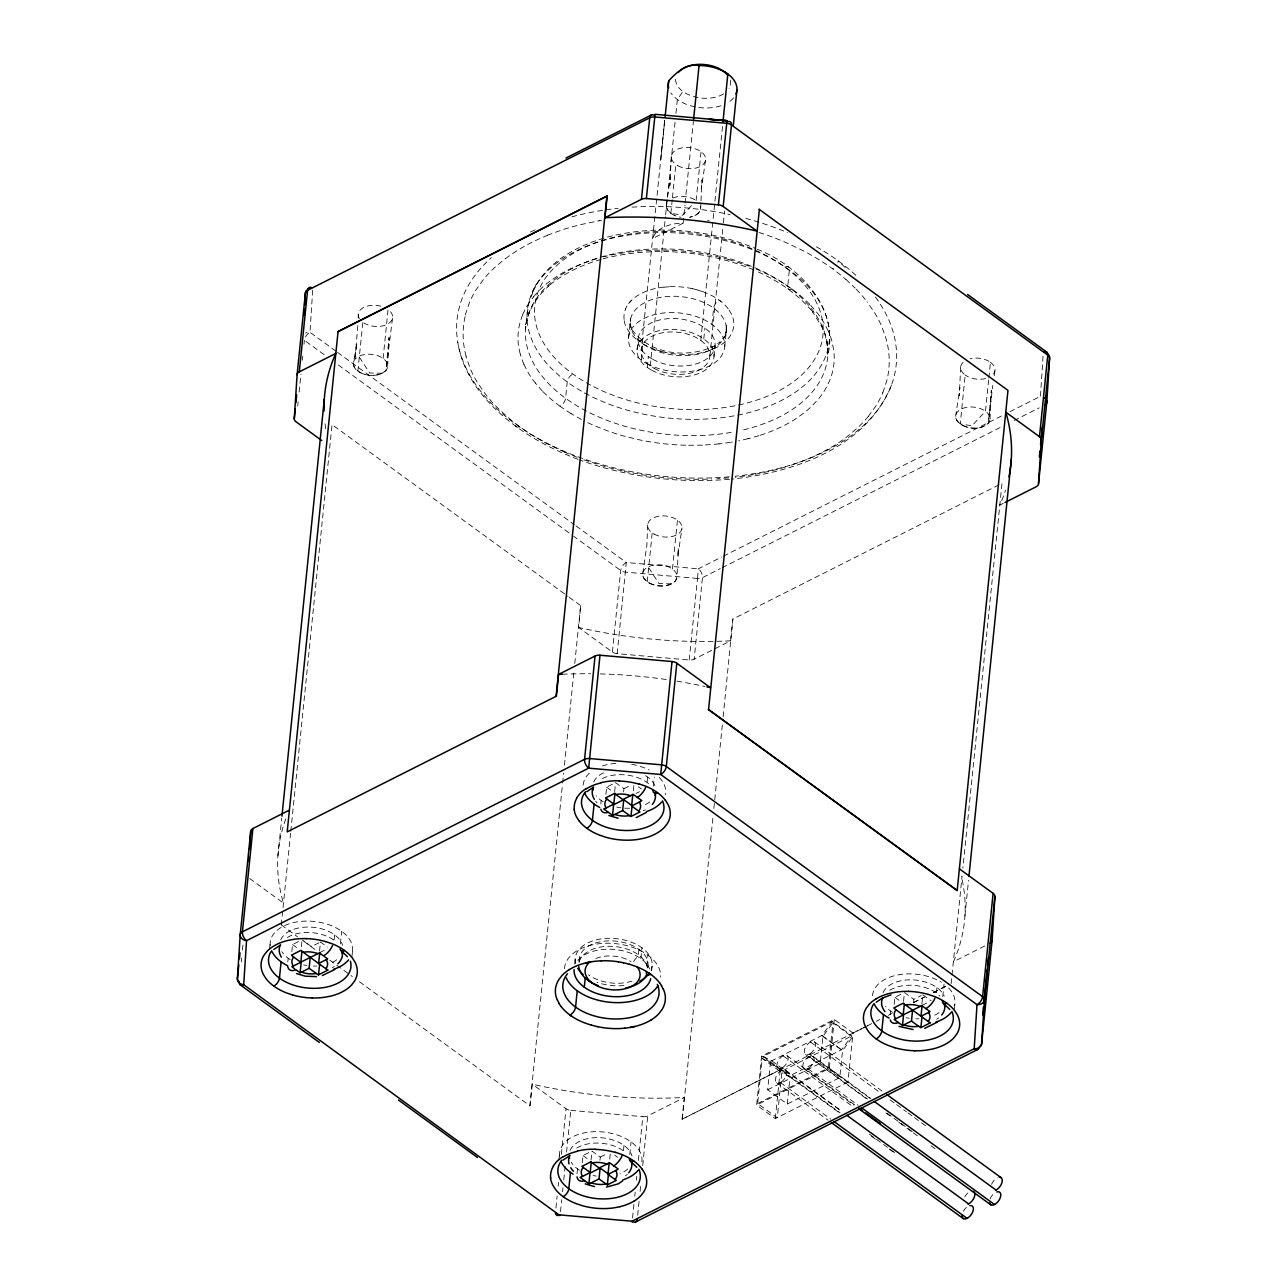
<?xml version="1.0" encoding="UTF-8"?>
<svg xmlns="http://www.w3.org/2000/svg" width="1287" height="1287" viewBox="0 0 1287 1287"><rect width="100%" height="100%" fill="white"/><g stroke="black" fill="none" stroke-linecap="round" stroke-linejoin="round"><path stroke-width="0.75" stroke-dasharray="5 3.75" d="M357.834 325.531L354.987 359.266L356.933 343.146L353.314 363.32L354.456 367.615C361.727 376.641 377.316 378.233 385.971 370.383L392.632 317.39M358.124 318.098L358.285 314.382M647.651 524.967L646.846 545.398L642.68 573.905L643.822 578.201C651.093 587.226 666.682 588.819 675.337 580.968L677.026 576.914L678.362 548.149L677.831 556.499L681.997 527.976M387.66 366.328L388.996 337.564L385.971 370.383M671.267 156.58L669.932 185.328L670.463 176.995L667.422 197.908M700.916 202.767L700.659 208.51L698.97 212.564L695.141 215.508L689.687 217.246A17.246 10.521 5.8 0 0 700.434 206.322M701.013 200.836L701.994 179.746L701.463 188.095L705.63 159.588M960.649 367.165L959.298 395.913L959.845 387.58L955.678 416.087L956.82 420.382C964.092 429.408 979.68 431 988.336 423.15L992.776 385.376M990.025 419.095L991.36 390.331L988.336 423.15M312.677 290.251L309.99 332.303A6.902 3.781 -54 0 0 305.518 336.904M1043.033 356.258L1040.459 396.299A6.902 3.958 63.2 0 1 1040.877 396.637M664.623 120.399L660.762 159.636L664.703 120.656M697.554 577.943L698.326 568.806L721.605 557.062M241.232 961.968L241.634 957.995M242.455 950.047L243.259 942.1M297.715 405.936L298.117 401.946M299.131 392.004L300.949 374.099M302.365 360.183L302.767 356.209M303.973 344.272L304.392 340.299M277.912 855.855L281.74 818.114M269.514 949.468L270.173 942.937M281.274 924.983L290.589 833.316M290.798 831.322L332.046 424.646L567.953 596.331M287.805 961.888L288.175 958.268M291.827 951.608L292.535 944.545L298.89 941.344M357.866 371.187L362.837 322.249M301.351 946.798L301.898 941.505M319.546 951.013L320.463 942.036L327.381 947.055M383.108 358.462L388.079 309.524A17.246 10.521 5.8 0 1 387.677 324.083A17.246 10.521 5.8 0 1 363.931 322.989M334.62 934.845L334.057 940.282A13.787 7.545 -54 0 1 333.928 941.247M340.395 943.966L341.682 931.289M351.946 956.691L352.606 950.16M529.826 1105.855L562.419 785.022M562.628 783.043L563.642 773.069M564.446 765.105L573.954 671.444M574.774 663.465L580.63 605.678L578.683 627.493L612.403 652.026A6.902 4.215 5.8 0 0 617.181 653.683L689.221 660.006A6.902 4.215 5.8 0 0 694.16 659.185L730.63 640.797L732.85 619.047L1002.01 483.333L962.885 868.082M861.534 1028.844L682.046 1119.24L684.25 1097.489A344.868 210.424 5.8 0 1 532.287 1084.169L530.083 1105.919L358.8 981.273M628.539 338.063L630.421 318.709L630.405 324.919L630.115 323.89L631.933 329.552L631.402 328.668C649.131 354.504 685.778 358.478 712.757 346.879L712.065 347.281L719.948 342.052L719.304 342.76L724.452 336.631L723.97 337.548L726.367 331.145L726.399 324.935L725.932 333.204A48.279 29.456 5.8 0 1 648.551 347.313A48.279 29.456 5.8 0 1 660.392 297.394A48.279 29.456 5.8 0 1 725.932 333.204L726.383 330.18L724.726 346.493M574.662 964.14L575.209 958.702M637.065 349.774L638.159 338.915M558.88 1160.054L559.539 1153.522M579.053 961.775L579.327 959.056M664.719 120.721L641.183 350.144M641.296 360.103L642.953 343.79A6.902 3.781 -54 0 0 638.465 340.894L636.727 339.575A54.585 33.301 5.8 0 1 628.539 331.016L625.9 326.319A55.019 33.575 5.8 0 1 624.549 322.49L623.97 319.417M555.936 1208.043L557.142 1196.122M558.156 1186.196L558.558 1182.222M561.373 1154.407L566.023 1108.718L532.287 1084.169M612.403 652.026L620.688 570.479A6.902 3.781 -54 0 1 626.286 562.499L698.326 568.806A6.902 3.958 63.2 0 1 702.445 577.638L694.16 659.185M600.804 804.069L601.174 800.45M560.505 1211.678L561.711 1199.774M562.532 1191.826L562.934 1187.853M563.738 1179.906L565.154 1165.99M566.553 1152.09L570.801 1110.375A6.902 4.215 5.8 0 1 566.023 1108.718M617.181 653.683L626.286 562.499L576.013 525.9M647.264 367.406L648.358 356.531M605.887 794.352L606.627 787.177L613.802 783.558M650.289 365.878L665.427 216.779M665.636 214.784L667.245 198.89M667.454 196.895L675.128 121.348M675.932 113.401L677.348 99.485L682.947 91.49M672.248 199.678L670.865 213.369L676.045 216.055M672.441 197.715L675.836 164.446M614.671 791.634L615.588 782.657L623.922 788.706L623.552 792.342M577.541 1168.853L576.978 1174.291A31.725 19.353 5.8 0 1 575.144 1172.843M582.255 1162.756L582.995 1155.581L590.17 1151.962M683.059 223.198L652.766 238.465A34.492 21.042 5.8 0 1 683.059 223.198L684.877 205.228M685.086 203.233L693.387 121.412M647.232 581.772L652.203 532.85M591.055 1160.037L591.956 1151.045L600.289 1157.11L599.919 1160.729M633.349 790.652L633.88 785.36M696.106 200.643L701.077 151.721M647.618 777.026L647.055 782.464A13.787 7.545 -54 0 1 646.927 783.381M609.716 1159.056L610.263 1153.763M672.474 569.047L677.445 520.109M653.394 786.148L654.311 777.091M638.915 949.339L638.368 954.777L632.77 962.756M700.771 340.428L722.586 125.708M640.846 958.686L641.956 947.811M703.796 338.899L704.906 328.024M623.986 1145.43L623.423 1150.868A13.787 7.545 -54 0 1 623.31 1151.785M646.814 965.99L647.908 955.115M711.968 324.469L713.625 308.156A6.902 3.781 -54 0 1 719.224 300.161L720.961 301.48M647.747 967.792L648.021 965.073M709.877 356.161L723.004 226.93M723.407 222.957L724.629 211.036M629.761 1154.552L631.048 1141.875M651.592 970.881L652.155 965.443M713.995 356.515L715.105 345.656M632.544 1218.001L633.944 1204.085M634.764 1196.138L635.167 1192.164M636.373 1180.259L636.775 1176.286M638.384 1160.391L642.824 1116.682A6.902 4.215 5.8 0 0 647.763 1115.877L684.25 1097.489M689.221 660.006L697.506 578.442A6.902 4.215 5.8 0 0 702.445 577.638L720.35 568.613M637.676 1215.201L639.285 1199.307M640.106 1191.36L640.701 1185.407M642.728 1165.539L647.763 1115.877M682.287 1119.223L713.062 816.328M713.867 808.349L722.377 724.661M723.181 716.682L732.85 619.047M848.004 1081.981L775.305 1118.628L756.643 1105.05L761.614 1056.112L834.298 1019.465L852.975 1033.043L847.94 1082.174L828.329 1067.904L832.914 1022.827L852.509 1037.097L842.518 1050.659L839.784 1077.589L787.274 1104.053L767.679 1089.799L770.414 1062.869L762.242 1058.461L757.657 1103.538L777.268 1117.808L781.836 1072.731L762.242 1058.461M775.305 1118.628L780.276 1069.706L761.614 1056.112M787.274 1104.053L790.009 1077.139L781.836 1072.731M767.679 1089.799L820.173 1063.319L822.908 1036.405L832.914 1022.827M834.298 1019.465L829.327 1068.387L756.643 1105.05M890.17 1014.655L890.54 1011.035M894.192 1004.391L894.915 997.312L901.27 994.111M963.126 362.258A17.246 10.521 5.8 0 0 965.202 375.032L960.231 423.954L972.023 425.756L985.472 411.229L988.641 379.922M903.538 1001.35L904.262 994.272M913.464 1002.975L913.818 999.339L921.331 995.559M921.91 1003.78L922.65 996.605M988.85 377.96L990.443 362.307A17.246 10.521 5.8 0 0 970.076 358.751M936.984 987.612L936.421 993.049A13.787 7.545 -54 0 1 936.292 994.014M942.76 996.733L944.047 984.056M951.141 983.67L962.081 876.061M954.311 1009.458L954.97 1002.943M964.912 916.038L968.532 880.292M667.133 199.807L666.312 205.502L667.454 209.797L670.865 213.369L682.657 215.17L692.068 205.003M994.159 375.868L994.996 370.173M465.299 314.929L469.353 302.767A213.545 130.293 5.8 0 1 476.077 289.768L483.944 278.861A213.545 130.293 5.8 0 1 494.449 267.696L505.341 258.542M891.392 385.247C866.151 447.956 793.58 472.57 731.499 479.134M882.818 392.664L886.856 380.502A213.69 130.389 5.8 0 0 886.244 339.285L881.949 326.898A213.69 130.389 5.8 0 0 874.838 313.111L867.052 301.721M522.699 314.366L527.027 305.839M625.498 308.928L626.994 305.968M763.159 1056.402L771.669 1060.826L821.959 1035.472L832.319 1021.54L851.93 1035.81L841.553 1049.725L791.264 1075.079L782.769 1070.671L763.159 1056.402L832.319 1021.54M868.21 416.57L876.077 405.662A213.69 130.389 5.8 0 0 882.834 392.632M868.291 416.489L868.355 416.393A213.69 130.389 5.8 0 1 857.737 427.702L846.83 436.888A213.706 130.389 5.8 0 1 804.906 460.167L791.425 465.106M533.526 296.637L540.331 289.285A158.414 96.654 5.8 0 1 549.404 281.547L557.979 275.643A158.542 96.734 5.8 0 1 591.811 260.328M629.263 302.767L631.563 300.257M723.407 556.161L1002.846 415.267M1010.005 411.663L1040.459 396.299A6.902 5.47 3.7 0 1 1041.07 396.38M722.136 567.712L1001.576 426.817M1014.124 420.495L1039.204 407.85M1003.281 503.33L999.806 505.083A344.868 210.424 5.8 0 0 1005.485 490.218M623.922 788.706L630.678 785.295M318.967 942.792L311.454 946.572L302.075 939.735M319.755 952.605L327.252 948.825M636.116 793.419L639.494 791.714M984.684 946.009L953.426 961.775A344.868 210.424 5.8 0 0 961.357 876.174M600.289 1157.11L607.046 1153.699M682.046 1119.24L780.276 1069.706M852.975 1033.043L865.475 1026.736M867.261 1025.836L874.404 1022.232M876.19 1021.347L879.761 1019.545M913.706 1002.428L924.42 997.023M933.348 992.518L949.42 984.41M863.32 1027.943L870.495 1024.323M888.416 1015.298L892.004 1013.48M913.497 1002.637L924.259 997.216M933.22 992.695L945.768 986.373M782.769 1070.671L851.93 1035.81M922.119 1005.372L929.616 1001.592M757.657 1103.538L828.329 1067.904M547.265 235.264L562.29 229.826A213.545 130.293 5.8 0 1 581.306 224.485L599.163 220.769M591.65 260.247L598.246 258.237M760.311 435.247L760.504 435.183A158.542 96.734 5.8 0 0 794.192 419.787L802.766 413.883A158.414 96.654 5.8 0 0 811.84 406.113L818.629 398.809A158.414 96.654 5.8 0 0 825.144 389.591L829.471 381.065A158.542 96.734 5.8 0 0 833.815 350.901L832.013 341.457A158.414 96.654 5.8 0 0 828.313 331.145M603.989 238.175C574.34 246.782 543.822 264.269 531.579 294.063L536.084 284.507L528.571 303.249L525.498 329.038L526.914 319.562L525.563 324.742L529.922 310.376L528.217 314.929L533.108 304.569L540.057 294.755L549.163 285.457L547.699 286.695C563.143 273.536 581.869 264.832 601.319 259.347M758.976 435.666L748.02 438.754M603.297 256.885L604.15 256.676M607.464 237.065C656.322 224.421 709.024 229.247 755.517 248.439M603.104 258.767C653.249 245.93 707.464 250.498 755.147 270.447M755.405 474.227L770.736 470.994A213.69 130.389 5.8 0 0 789.977 465.54M753.008 474.662L753.152 474.63A213.706 130.389 5.8 0 1 735.215 477.204M732.464 442.02L731.515 442.181M730.582 442.326L718.95 443.902M633.22 251.528L619.015 253.523A158.414 96.654 5.8 0 0 604.07 256.724M663.931 287.065L656.579 288.224A54.649 33.349 5.8 0 0 645.479 291.554A55.019 33.575 5.8 0 0 626.994 306.016M728.667 477.895L716.859 478.764M729.584 479.247C679.053 483.639 627.541 477.236 579.777 460.038M702.396 445.141L687.21 445.286M670.044 286.631L674.983 286.599A55.116 33.623 5.8 0 1 692.277 288.658M382.142 373.31L369.659 372.989L358.816 356.338M671.524 583.896L659.024 583.574L648.181 566.923M697.506 578.442L625.466 572.136A6.902 4.215 5.8 0 1 620.688 570.479L573.648 536.245M570.801 1110.375L642.824 1116.682M707.689 220.286L709.04 220.495M624.259 471.38L644.481 475.144A213.706 130.389 5.8 0 0 711.631 479.021M692.213 288.626L697.2 289.865M665.476 352.445L660.488 351.206M728.86 259.54L714.526 255.968A158.542 96.734 5.8 0 0 664.961 250.145L649.774 250.289A158.414 96.654 5.8 0 0 633.107 251.576M759.121 232.448L768.339 235.585A213.545 130.293 5.8 0 1 787.612 243.259L803.635 250.965A213.545 130.293 5.8 0 1 832.56 268.79A213.69 130.389 5.8 0 1 845.897 279.456M583.831 459.845L602.413 465.846A213.706 130.389 5.8 0 0 624.42 471.38M744.529 264.527L751.367 267.101M702.654 291.602L706.949 293.291A54.778 33.414 5.8 0 1 729.021 309.974M654.874 349.404L650.723 347.78A54.778 33.414 5.8 0 1 638.465 340.894M578.024 459.346C541.232 445.318 506.081 424.469 481.145 393.452C469.433 378.539 460.633 361.084 457.786 342.229M756.37 269.16L757.19 269.514A158.414 96.654 5.8 0 1 770.72 275.933L781.225 281.869A158.542 96.734 5.8 0 1 792.213 289.269M564.559 452.171L548.519 444.465A213.706 130.389 5.8 0 1 506.451 416.071L495.962 406.242A213.545 130.293 5.8 0 1 485.119 393.709L477.316 382.319A213.545 130.293 5.8 0 1 470.238 368.565L465.926 356.145M757.19 249.26C798.728 265.556 839.607 307.545 827.766 355.518L826.881 341.087L827.573 345.897L825.144 335.199L821.717 326.625L812.242 311.341L813.416 312.854C798.535 294.337 778.41 280.92 756.869 271.3M581.434 419.498L570.929 413.561M335.939 351.19L309.99 332.303A6.902 5.47 3.7 0 0 305.534 333.14M337.564 352.381L574.388 524.726M306 341.473L325.466 355.63M338.449 365.074L572.023 535.07M569.272 597.409L580.887 605.743M638.465 786.791L641.409 788.931M922.827 994.803L931.128 1000.836M904.439 992.518L913.818 999.339M606.627 787.177L612.178 791.215M894.915 997.312L899.597 1000.739M821.959 1035.472L841.553 1049.725M822.908 1036.405L842.518 1050.659M814.349 1041.778L883.558 1092.132M810.537 1042.003L880.34 1092.808M890.089 1099.902L894.964 1103.442M896.589 1104.616L906.321 1111.711M907.946 1112.885L912.821 1116.44M914.446 1117.615L927.428 1127.074M812.885 1056.273L870.816 1098.438M809.298 1054.182L870.993 1099.066M820.173 1063.319L839.784 1077.589M809.073 1056.498L867.518 1099.034M886.984 1113.207L912.966 1132.11M805.485 1054.407L866.65 1098.905M885.955 1112.965L890.797 1116.489M898.841 1122.344L905.276 1127.026M906.885 1128.2L911.711 1131.707M913.32 1132.882L918.146 1136.389M931.032 1145.768L935.858 1149.275M807.834 1068.66L858.156 1105.292M786.92 1055.613L854.52 1104.793M804.021 1068.902L853.908 1105.211M783.107 1055.839L852.911 1106.643M785.456 1070.092L841.778 1111.099M771.669 1060.826L841.939 1111.711M781.643 1070.334L840.073 1112.869M869.304 1134.12L895.269 1153.023M770.414 1062.869L839.221 1112.74M871.396 1136.164L876.238 1139.687M889.108 1149.05L893.934 1152.573M780.405 1082.496L830.726 1119.127M776.592 1082.737L828.088 1120.205M249.71 878.522L283.446 903.072A344.868 210.424 5.8 0 1 286.341 817.502M614.848 1155.195L617.776 1157.335M281.226 924.822L297.522 936.807M303.861 941.28L317.02 950.996M329.713 960.102L352.332 976.56M582.995 1155.581L588.545 1159.619M292.535 944.545L297.233 947.956M845.881 279.392L855.147 288.111M845.253 267.567L838.175 260.827A6.902 3.781 -54 0 1 837.837 262.419M856.209 289.189L856.289 289.285A213.69 130.389 5.8 0 1 867.036 301.753M809.796 304.359L809.845 304.424A158.414 96.654 5.8 0 0 792.245 289.302M542.374 391.071L535.263 382.947M810.746 305.357L816.907 312.484A158.414 96.654 5.8 0 1 823.583 322.152L828.297 331.065M729.134 310.054L731.788 314.736A55.035 33.575 5.8 0 1 733.14 318.629L733.703 321.637A55.116 33.623 5.8 0 1 732.19 332.126L730.694 335.103A55.035 33.575 5.8 0 1 728.426 338.304L726.125 340.798A54.858 33.478 5.8 0 1 714.221 348.632A54.649 33.349 5.8 0 1 701.109 352.831L693.757 353.989A55.019 33.575 5.8 0 1 687.644 354.424L682.705 354.472A55.116 33.623 5.8 0 1 665.524 352.413M523.873 364.366L528.603 373.391A158.414 96.654 5.8 0 0 535.392 383.011M520.157 353.973L518.339 344.53A158.542 96.734 5.8 0 1 522.876 314.398M334.314 966.505A31.725 19.353 5.8 0 1 332.303 967.615M287.371 937.483A31.725 19.353 5.8 0 1 335.891 941.73M627.236 1174.371A31.725 19.353 5.8 0 1 625.546 1175.803M576.737 1148.068A31.725 19.353 5.8 0 1 625.273 1152.315M645.302 809.796A31.725 19.353 5.8 0 1 643.13 810.794M597.088 802.847A31.725 19.353 5.8 0 1 595.608 801.141M602.364 778.555A31.725 19.353 5.8 0 1 648.889 783.912M938.545 1018.001A31.725 19.353 5.8 0 1 936.679 1019.272M889.735 990.25A31.725 19.353 5.8 0 1 939.944 996.09M577.059 457.271A213.706 130.389 5.8 0 1 564.703 452.187M466.103 356.226A213.706 130.389 5.8 0 1 465.476 315.009M505.469 258.671A213.706 130.389 5.8 0 1 547.393 235.392M519.578 426.624A6.902 3.781 -54 0 1 515.09 423.729M598.986 220.817A213.545 130.293 5.8 0 1 601.512 220.399M833.509 268.259A6.902 3.781 -54 0 1 832.576 268.806M875.417 297.007A220.72 134.668 5.8 0 1 735.102 476.238M729.198 476.801A220.72 134.668 5.8 0 1 497.715 409.539A220.72 134.668 5.8 0 1 491.377 257.625M530.534 231.982A220.72 134.668 5.8 0 1 535.537 229.649M571.895 216.811A220.72 134.668 5.8 0 1 618.162 208.317M632.03 207.143A220.72 134.668 5.8 0 1 730.115 214.623M745.768 218.404A220.72 134.668 5.8 0 1 787.483 232.609M816.36 246.798A220.72 134.668 5.8 0 1 857.641 276.978M587.741 422.635A158.414 96.654 5.8 0 0 595.012 425.933L607.641 430.904A158.414 96.654 5.8 0 0 623.294 435.907L637.644 439.462A158.542 96.734 5.8 0 0 687.258 445.27M560.102 406.322A158.414 96.654 5.8 0 1 542.503 391.135M524.034 364.462A158.414 96.654 5.8 0 1 520.318 354.07M527.187 306.016A158.414 96.654 5.8 0 1 533.703 296.814M571.058 413.561A158.542 96.734 5.8 0 1 560.086 406.258A6.902 3.781 -54 0 0 565.572 398.278L567.229 381.966A6.902 3.781 -54 0 1 572.828 373.986M731.225 432.368A151.737 92.584 5.8 0 1 526.673 320.624A151.737 92.584 5.8 0 1 765.894 272.957A151.737 92.584 5.8 0 1 740.974 430.421M792.197 289.173A6.902 3.781 -54 0 1 787.692 286.277L789.349 269.964A6.902 3.781 -54 0 0 784.861 267.085M748.117 438.674A158.414 96.654 5.8 0 1 738.593 440.83M719.079 443.822A158.414 96.654 5.8 0 1 702.541 445.045M728.603 259.588A158.414 96.654 5.8 0 1 744.272 264.591M660.665 351.158A55.035 33.575 5.8 0 1 655.212 349.42M664.108 287.194A55.035 33.575 5.8 0 1 670.205 286.76M697.297 289.977A55.035 33.575 5.8 0 1 702.734 291.715M624.098 319.417A55.116 33.623 5.8 0 1 625.611 308.928M564.478 968.725A48.279 29.456 5.8 0 1 614.462 943.532A48.279 29.456 5.8 0 1 660.665 977.155M270.222 945.559A41.377 25.257 5.8 0 1 313.014 921.347A41.377 25.257 5.8 0 1 352.22 952.75M559.588 1156.16A41.377 25.257 5.8 0 1 602.38 1131.933A41.377 25.257 5.8 0 1 641.586 1163.335M583.172 785.134A41.377 25.257 5.8 0 1 591.344 771.476M602.364 765.926A41.377 25.257 5.8 0 1 616.151 763.4M631.644 764.269A41.377 25.257 5.8 0 1 649.082 770.012M659.266 777.428A41.377 25.257 5.8 0 1 665.218 794.932M872.538 995.72A41.377 25.257 5.8 0 1 897.747 974.967A41.377 25.257 5.8 0 1 941.408 982.287M948.632 988.014A41.377 25.257 5.8 0 1 954.584 1005.517M575.707 963.593A38.626 23.568 5.8 0 1 615.186 938.545A38.626 23.568 5.8 0 1 651.029 970.189M623.905 985.504A38.626 23.568 5.8 0 1 597.007 982.319M577.863 960.504A38.626 23.568 5.8 0 1 616.006 949.613A38.626 23.568 5.8 0 1 649.694 969.014M336.727 959.78A31.725 19.353 5.8 0 1 330.695 963.175M316.65 966.038A31.725 19.353 5.8 0 1 313.417 966.07M306.901 965.491A31.725 19.353 5.8 0 1 303.7 964.912M290.186 959.619A31.725 19.353 5.8 0 1 281.901 951.688M280.711 939.88A31.725 19.353 5.8 0 1 312.628 927.235A31.725 19.353 5.8 0 1 342.583 945.302M627.783 1168.934A31.725 19.353 5.8 0 1 620.061 1173.76M596.267 1176.077A31.725 19.353 5.8 0 1 593.066 1175.498M579.552 1170.205A31.725 19.353 5.8 0 1 571.267 1162.274M570.077 1150.465A31.725 19.353 5.8 0 1 601.994 1137.821A31.725 19.353 5.8 0 1 631.949 1155.887M649.726 801.978A31.725 19.353 5.8 0 1 643.677 805.356M629.649 808.22A31.725 19.353 5.8 0 1 616.698 807.094M603.185 801.801A31.725 19.353 5.8 0 1 596.154 795.704M593.709 782.078A31.725 19.353 5.8 0 1 605.099 772.12M645.591 775.675A31.725 19.353 5.8 0 1 655.582 787.483M939.092 1012.563A31.725 19.353 5.8 0 1 933.059 1015.942M919.015 1018.805A31.725 19.353 5.8 0 1 915.781 1018.837M909.265 1018.258A31.725 19.353 5.8 0 1 906.064 1017.679M892.551 1012.386A31.725 19.353 5.8 0 1 885.52 1006.289M883.075 992.663A31.725 19.353 5.8 0 1 913.384 979.89A31.725 19.353 5.8 0 1 944.24 996.106M632.03 981.08A34.492 21.042 5.8 0 1 588.432 974.79M579.375 961.244A34.492 21.042 5.8 0 1 615.025 941.054A34.492 21.042 5.8 0 1 647.699 967.229M579.102 962.338A34.492 21.042 5.8 0 1 614.478 946.492A34.492 21.042 5.8 0 1 647.425 968.323M990.443 362.307A17.246 10.521 5.8 0 1 992.502 375.08M985.569 378.571A17.246 10.521 5.8 0 1 965.202 375.032M359.427 318.677A17.246 10.521 5.8 0 1 363.159 307.738A17.246 10.521 5.8 0 1 381.306 306.338M681.032 217.294A17.246 10.521 5.8 0 1 679.295 216.988M674.549 215.46A17.246 10.521 5.8 0 1 667.326 202.397M672.988 197.973A17.246 10.521 5.8 0 1 697.104 201.432M595.801 958.493A27.59 16.828 5.8 0 1 631.016 961.582M733.574 97.86A34.492 21.042 5.8 0 1 728.104 102.526M720.945 105.759A34.492 21.042 5.8 0 1 670.929 92.97M730.26 80.228A27.59 16.828 5.8 0 1 729.005 88.706M723.551 93.935A27.59 16.828 5.8 0 1 691.457 95.865A27.59 16.828 5.8 0 1 675.916 77.188M562.322 674.243A344.868 210.424 5.8 0 1 590.717 673.745M600.289 673.905A344.868 210.424 5.8 0 1 667.438 679.681M676.93 681.161A344.868 210.424 5.8 0 1 705.003 686.502M730.63 640.797A344.868 210.424 5.8 0 1 578.683 627.493M325.772 428.732A344.868 210.424 5.8 0 1 324.951 422.812M963.319 1211.324A7.722 4.231 -54 0 1 967.808 1206.466M991.585 1184.362A7.722 4.231 -54 0 1 997.232 1177.862M990.121 1198.857A7.722 4.231 -54 0 1 994.175 1193.387M964.783 1196.846A7.722 4.231 -54 0 1 969.288 1191.987M593.709 386.727A144.852 88.369 5.8 0 0 822.393 339.125A144.852 88.369 5.8 0 0 620.431 235.746A144.852 88.369 5.8 0 0 593.709 386.727M584.813 393.05A151.737 92.584 5.8 0 0 828.008 348.68A151.737 92.584 5.8 0 0 622.055 236.165A151.737 92.584 5.8 0 0 584.813 393.05M962.226 425.225A17.246 10.521 5.8 0 0 989.864 420.173A17.246 10.521 5.8 0 0 966.457 407.384A17.246 10.521 5.8 0 0 962.226 425.225M649.227 583.027A17.246 10.521 5.8 0 0 676.865 577.992A17.246 10.521 5.8 0 0 653.458 565.202A17.246 10.521 5.8 0 0 649.227 583.027M654.198 534.105A17.246 10.521 5.8 0 0 681.837 529.054A17.246 10.521 5.8 0 0 658.429 516.28A17.246 10.521 5.8 0 0 654.198 534.105M359.861 372.442A17.246 10.521 5.8 0 0 387.5 367.406A17.246 10.521 5.8 0 0 364.092 354.617A17.246 10.521 5.8 0 0 359.861 372.442M677.831 165.701A17.246 10.521 5.8 0 0 705.469 160.666A17.246 10.521 5.8 0 0 682.062 147.876A17.246 10.521 5.8 0 0 677.831 165.701M646.894 363.626A48.279 29.456 5.8 0 0 724.275 349.501A48.279 29.456 5.8 0 0 658.735 313.706A48.279 29.456 5.8 0 0 646.894 363.626M651.737 370.222A38.626 23.568 5.8 0 0 713.641 358.928A38.626 23.568 5.8 0 0 661.212 330.292A38.626 23.568 5.8 0 0 651.737 370.222M652.831 359.346A38.626 23.568 5.8 0 0 714.752 348.053A38.626 23.568 5.8 0 0 662.322 319.417A38.626 23.568 5.8 0 0 652.831 359.346M654.279 368.404A34.492 21.042 5.8 0 0 709.555 358.317A34.492 21.042 5.8 0 0 662.757 332.738A34.492 21.042 5.8 0 0 654.279 368.404M781.306 1081.981A7.722 4.231 -54 0 0 785.794 1070.366A7.722 4.231 -54 0 0 775.964 1076.897A7.722 4.231 -54 0 0 781.306 1081.981M810.199 1053.651A7.722 4.231 -54 0 0 814.703 1042.052A7.722 4.231 -54 0 0 804.874 1048.583A7.722 4.231 -54 0 0 810.199 1053.651M808.735 1068.146A7.722 4.231 -54 0 0 813.223 1056.53A7.722 4.231 -54 0 0 803.394 1063.078A7.722 4.231 -54 0 0 808.735 1068.146M782.769 1067.486A7.722 4.231 -54 0 0 787.258 1055.871A7.722 4.231 -54 0 0 777.428 1062.402A7.722 4.231 -54 0 0 782.769 1067.486"/><path stroke-width="1.5" d="M654.986 114.318L727.01 120.688L718.419 204.842A6.902 4.215 5.8 0 1 723.197 206.499L756.917 231.049A344.868 210.424 5.8 0 0 604.954 217.728L607.174 195.994L338.063 331.547L287.194 831.885L556.37 696.17L558.574 674.42L595.061 656.032A6.902 4.215 5.8 0 1 599.983 655.228L672.023 661.534A6.902 4.215 5.8 0 1 676.801 663.191L710.537 687.741A344.868 210.424 5.8 0 0 706.853 686.904M559.974 1215.588L243.71 984.716A6.902 3.781 -54 0 1 239.221 981.82A6.902 4.215 5.8 0 1 237.403 978.683L240.219 934.619L250.724 831.322A6.902 4.215 5.8 0 1 252.912 828.538L289.398 810.134M654.986 115.074L646.38 198.536A6.902 4.215 5.8 0 0 641.441 199.34L604.954 217.728M248.793 861.357L249.051 857.351M249.565 849.356L250.724 831.322M321.798 440.54L296.107 421.846A6.902 4.215 5.8 0 1 294.273 418.693L297.104 374.646L305.389 293.082A6.902 4.215 5.8 0 1 307.593 290.299A6.902 3.958 63.2 0 1 311.953 287.725M303.973 315.122L304.359 309.105M304.617 305.099L305.389 293.082A6.902 5.47 3.7 0 1 309.588 288.578M555.501 1212.965A6.902 3.781 -54 0 0 560.022 1214.912L632.062 1221.218L974.195 1048.712A6.902 3.958 63.2 0 0 979.407 1046.669A6.902 4.215 5.8 0 0 981.611 1043.87L992.1 940.572L994.931 896.524A6.902 4.215 5.8 0 0 993.114 893.371L959.378 868.838M1005.018 502.461L1036.292 486.695A6.902 4.215 5.8 0 0 1038.496 483.896L1041.312 439.832L1049.597 358.285A6.902 4.215 5.8 0 0 1047.779 355.148A6.902 3.781 -54 0 0 1044.191 351.882M238.819 964.767L237.403 978.683A6.902 5.47 3.7 0 0 243.71 984.716L246.541 940.668A6.902 3.958 63.2 0 1 242.423 931.836L252.912 828.538M239.414 958.815L240.025 952.847M294.273 418.693L295.286 408.751M295.897 402.783L296.702 394.819M297.104 374.646A6.902 4.215 5.8 0 1 299.308 371.846L307.593 290.299L649.726 117.793A6.902 3.958 63.2 0 1 654.086 115.219M281.95 816.135L324.308 399.179M281.097 961.823L279.44 978.136A6.902 3.781 -54 0 1 273.841 986.115L275.434 987.226A47.764 29.134 5.8 0 0 286.309 992.856L292.616 994.996M294.675 968.838L291.827 966.698A15.331 8.398 -54 0 0 293.259 966.07L300.82 962.258L301.93 951.383M297.007 970.543L300.128 972.731L301.222 961.952L317.921 953.635A15.331 8.398 -54 0 0 319.369 952.814L322.989 955.517M300.112 972.731A15.331 8.398 -54 0 0 301.544 972.103L309.121 968.291L310.215 957.415M319.755 952.605L318.645 963.48L326.222 959.668A15.331 8.398 -54 0 0 327.654 958.847L324.549 956.659M309.121 968.291L316.28 973.503A15.347 8.8 63.2 0 0 318.532 974.838L319.61 964.236M556.113 696.187L606.917 195.994M595.061 656.032L584.555 759.33A6.902 3.958 63.2 0 0 588.674 768.162L660.714 774.468L977.01 1004.664L974.195 1048.712A6.902 5.47 3.7 0 0 981.611 1043.87L984.442 999.822L994.931 896.524M641.441 199.34L649.726 117.793A6.902 4.215 5.8 0 1 654.665 116.988L726.688 123.295A6.902 4.215 5.8 0 1 731.483 124.952L1047.779 355.148L1039.494 436.695A6.902 4.215 5.8 0 1 1041.312 439.832M599.983 655.228L588.674 768.162L246.541 940.668A6.902 5.47 3.7 0 1 240.219 934.619A6.902 4.215 5.8 0 1 242.423 931.836L584.555 759.33A6.902 4.215 5.8 0 1 589.494 758.526L661.534 764.832A6.902 4.215 5.8 0 1 666.312 766.489L982.608 996.669A6.902 4.215 5.8 0 1 984.442 999.822A6.902 5.47 3.7 0 1 977.01 1004.664A6.902 3.781 -54 0 0 982.608 996.669L993.114 893.371M594.095 804.005L592.438 820.318A6.902 3.781 -54 0 1 586.84 828.297L588.432 829.407A47.764 29.134 5.8 0 0 599.308 835.038L605.614 837.193A48.021 29.295 5.8 0 0 625.225 840.17A47.732 29.118 5.8 0 0 637.21 839.526L643.468 838.352A48.053 29.328 5.8 0 0 658.043 832.464A47.828 29.183 5.8 0 0 664.526 827.219L667.374 823.535A48.021 29.295 5.8 0 0 670.189 811.663A47.732 29.118 5.8 0 0 667.905 804.15L665.347 800.16M665.122 116.731L668.773 80.808C676.383 72.362 686.711 63.095 699.066 65.524A34.492 21.042 5.8 0 1 735.939 93.999M577.236 990.765L575.579 1007.061A6.902 3.781 -54 0 1 569.98 1015.057L571.798 1016.312M584.298 987.193L585.231 978.136M570.463 1172.409L568.806 1188.721A6.902 3.781 -54 0 1 563.207 1196.701L564.8 1197.811A47.764 29.134 5.8 0 0 575.675 1203.442L581.981 1205.581A48.021 29.295 5.8 0 0 601.592 1208.573A47.732 29.118 5.8 0 0 613.593 1207.914L619.835 1206.756M614.945 793.226L613.835 804.102L606.097 808.011A15.347 8.398 -54 0 1 603.716 808.944L612.532 815.363L613.609 804.761L623.761 799.645L632.078 805.71L630.984 816.473A15.331 8.784 63.2 0 1 629.649 815.604L622.651 810.52L623.761 799.645M693.596 119.418L699.066 65.524M591.312 1161.63L590.218 1172.505L582.464 1176.415A15.347 8.398 -54 0 1 580.083 1177.348L588.899 1183.767L589.977 1173.165L600.128 1168.049L608.461 1174.098L607.351 1184.877A15.331 8.784 63.2 0 1 606.016 1184.008L599.018 1178.924L600.128 1168.049M630.984 816.473L639.961 811.952A15.331 8.784 63.2 0 1 638.625 811.083L631.627 806L632.721 795.125M607.351 1184.877L616.328 1180.356A15.331 8.784 63.2 0 1 614.993 1179.487L607.995 1174.404L609.105 1163.528M722.988 121.734L727.831 74.019L723.342 71.139M672.023 661.534L660.714 774.468A6.902 3.781 -54 0 0 666.312 766.489L676.801 663.191M723.197 206.499L731.483 124.952A6.902 3.781 -54 0 0 728.345 121.573M733.3 125.547L736.936 89.768M759.378 209.363L708.574 709.539L957.126 890.427M883.461 1014.606L881.804 1030.903A6.902 3.781 -54 0 1 876.206 1038.899L877.798 1039.993A47.764 29.134 5.8 0 0 888.673 1045.623L894.98 1047.779M912.58 1010.182L911.486 1021.058L903.908 1024.87A15.331 8.398 -54 0 1 902.493 1025.498L894.192 1019.465A15.331 8.398 -54 0 0 895.623 1018.837L903.184 1015.025L904.294 1004.15M902.493 1025.498L903.587 1014.719L920.285 1006.402A15.331 8.398 -54 0 0 921.733 1005.581L930.034 1011.614A15.331 8.398 -54 0 1 928.587 1012.435L921.009 1016.247L922.119 1005.372M911.486 1021.058L918.645 1026.27A15.347 8.8 63.2 0 0 920.897 1027.605L921.975 1017.02M968.95 876.318L1011.292 459.362M982.641 1014.88L983.445 1006.949M983.847 1002.975L987.274 969.191M987.676 965.218L988.496 957.287M1039.317 456.853L1039.928 450.884M1040.539 444.916L1042.357 427.011M1038.496 483.896L1046.781 402.348L1049.597 358.285A6.902 5.47 3.7 0 0 1045.768 352.847M726.882 121.589L727.01 120.688L709.024 119.321L727.042 120.737M632.11 1222.006L632.062 1221.218A6.902 3.958 63.2 0 0 637.21 1219.658M337.998 331.708L607.174 195.994M576.994 797.441L579.826 793.757A47.828 29.183 5.8 0 1 586.309 788.497M553.362 1165.845L556.209 1162.161A47.828 29.183 5.8 0 1 562.676 1156.9M869.192 1004.343L866.36 1008.027A48.021 29.295 5.8 0 0 863.529 1019.899A47.732 29.118 5.8 0 0 865.829 1027.396L868.371 1031.402A47.925 29.247 5.8 0 0 876.206 1038.882M273.841 949.452L280.63 944.948M586.84 791.634L593.629 787.129M334.636 969.529L322.361 975.578M646.203 812.564L636.228 817.599M563.207 1160.037L569.996 1155.533M876.206 1002.219L882.995 997.715M622.57 1180.967L618.162 1183.895L606.418 1187.113M937 1022.296L924.726 1028.361M610.279 795.623L614.494 793.419A15.331 8.784 63.2 0 0 615.813 794.497L622.811 799.581L630.55 795.672A15.347 8.398 -54 0 0 632.995 794.192L641.795 800.594A15.347 8.398 -54 0 1 639.366 802.091L631.627 806M586.647 1164.027L590.862 1161.823A15.331 8.784 63.2 0 0 592.181 1162.885L599.179 1167.985L606.933 1164.075A15.347 8.398 -54 0 0 609.362 1162.595L618.178 1168.998A15.347 8.398 -54 0 1 615.733 1170.494L607.995 1174.404M565.942 158.06L651.479 114.945M299.308 371.846L335.794 353.458A344.868 210.424 5.8 0 0 324.083 410.971M612.532 815.363A15.347 8.398 -54 0 0 614.913 814.43L622.651 810.52M588.899 1183.767A15.347 8.398 -54 0 0 591.28 1182.817L599.018 1178.924M635.521 1222.023L977.653 1049.516M609.716 795.897L605.533 797.94A15.331 8.784 63.2 0 0 606.837 799.018L613.835 804.102M586.1 1164.301L581.901 1166.344A15.331 8.784 63.2 0 0 583.22 1167.406L590.218 1172.505M318.532 974.838L328.056 970.028A15.347 8.8 63.2 0 1 325.804 968.693L303.201 952.235A15.347 8.8 63.2 0 1 300.997 950.337L291.473 955.147A15.347 8.8 63.2 0 0 293.661 957.045L300.82 962.258M920.897 1027.605L930.421 1022.795A15.347 8.8 63.2 0 1 928.168 1021.46L905.565 1005.002A15.347 8.8 63.2 0 1 903.361 1003.104L893.838 1007.914A15.347 8.8 63.2 0 0 896.025 1009.812L903.184 1015.025M882.303 998.117L891.038 994.835M600.9 782.625L607.142 781.45A47.732 29.118 5.8 0 1 619.127 780.791M586.035 962.853L590.508 961.92M634.684 1026.527L630.212 1027.444M577.268 1151.028L583.51 1149.854A47.732 29.118 5.8 0 1 595.495 1149.194M624.613 1028.216L619.514 1028.57A55.116 33.623 5.8 0 1 602.284 1027.541L597.329 1026.672M601.206 960.794L596.122 961.164A55.019 33.575 5.8 0 0 569.272 969.642M316.538 976.624L305.26 976.173L296.557 973.599M646.38 198.536L718.419 204.842M913.062 1029.536L898.921 1026.366M618.516 961.807L623.391 962.708M638.738 783.783L645.044 785.939A47.764 29.134 5.8 0 1 655.936 791.553L657.512 792.663A48.021 29.295 5.8 0 1 665.379 800.305M928.104 994.368L934.41 996.524M629.375 964.204L636.502 966.634A54.585 33.301 5.8 0 1 659.523 982.753M325.74 941.601L332.046 943.741A47.764 29.134 5.8 0 1 342.937 949.372L344.514 950.482A47.925 29.247 5.8 0 1 352.365 957.978L354.906 961.968A47.732 29.118 5.8 0 1 357.223 969.481A48.021 29.295 5.8 0 1 354.392 981.354L351.528 985.038A48.021 29.295 5.8 0 1 345.077 990.282A48.053 29.328 5.8 0 1 330.469 996.17L324.211 997.328A47.732 29.118 5.8 0 1 312.226 997.988M591.36 1025.176L584.234 1022.747A54.585 33.301 5.8 0 1 561.196 1006.627M615.122 1152.187L621.412 1154.342A47.764 29.134 5.8 0 1 632.303 1159.957L633.896 1161.067A48.021 29.295 5.8 0 1 641.746 1168.709M608.848 815.491L618.082 818.226M585.215 1183.895L594.449 1186.614M587.886 980.227L592.374 983.123M914.607 1050.771A47.732 29.118 5.8 0 0 926.592 1050.112L932.834 1048.937A48.053 29.328 5.8 0 0 947.409 1043.049A48.021 29.295 5.8 0 0 953.957 1037.772L956.74 1034.121A48.021 29.295 5.8 0 0 959.571 1022.248A47.732 29.118 5.8 0 0 957.271 1014.751L954.713 1010.745A47.925 29.247 5.8 0 0 946.878 1003.249L945.302 1002.139A47.764 29.134 5.8 0 0 934.41 996.524M648.938 973.052L650.755 974.323A6.902 3.781 -54 0 1 646.235 972.377M296.493 970.157L295.962 969.787A13.787 7.545 -54 0 1 287.58 965.523M967.615 294.498L1046.685 352.043M759.121 209.298L1007.978 390.395L957.174 890.572L708.317 709.475M1039.494 436.695L1005.774 412.146A344.868 210.424 5.8 0 1 1008.96 476.866M886.775 1094.481L1001.045 1177.637M874.243 1101.431L995.993 1190.041M861.405 1107.657L994.529 1204.535M859.346 1108.316L862.563 1110.649M865.781 1112.998L880.26 1123.535M858.735 1108.718L990.717 1204.761M846.814 1115.266L968.564 1203.876M833.976 1121.492L967.084 1218.355M831.305 1122.554L963.271 1218.596M240.315 984.925L319.385 1042.47M398.455 1100.015L477.541 1157.56M943.484 1003.458L949.758 1009.458M630.485 1161.276L636.759 1167.277M341.119 950.691L347.393 956.691M579.005 820.816L576.463 816.811A47.732 29.118 5.8 0 1 574.147 809.314M659.7 982.882L661.663 985.762M561.035 1006.482L559.137 1003.715M641.714 1168.564L644.272 1172.554A47.732 29.118 5.8 0 1 646.589 1180.066A48.021 29.295 5.8 0 1 643.757 1191.939L640.894 1195.623A47.828 29.183 5.8 0 1 634.411 1200.884M663.497 989.317L664.607 992.518A55.116 33.623 5.8 0 1 664.768 1003.152L663.802 1006.08A55.019 33.575 5.8 0 1 661.985 1009.635L658.767 1013.802A54.649 33.349 5.8 0 1 651.351 1019.819M557.239 1000.063L556.129 996.862A55.116 33.623 5.8 0 1 555.968 986.228L556.933 983.284A55.019 33.575 5.8 0 1 558.751 979.745L561.969 975.562A54.649 33.349 5.8 0 1 569.369 969.561M657.319 984.346A48.279 29.456 5.8 0 1 606.627 1018.419A48.279 29.456 5.8 0 1 567.535 973.696M651.463 1019.738A55.019 33.575 5.8 0 1 624.71 1028.168M597.538 1026.624A55.019 33.575 5.8 0 1 591.553 1025.128M559.362 1003.651A55.019 33.575 5.8 0 1 557.528 1000.096M623.198 962.74A55.019 33.575 5.8 0 1 629.182 964.236M661.373 985.729A55.019 33.575 5.8 0 1 663.207 989.285M273.841 986.115A47.925 29.247 5.8 0 1 266.007 978.635L263.465 974.629A47.732 29.118 5.8 0 1 261.148 967.116A48.021 29.295 5.8 0 1 263.98 955.26L266.827 951.576A48.021 29.295 5.8 0 1 273.294 946.331A48.053 29.328 5.8 0 1 287.902 940.443L294.144 939.269A47.732 29.118 5.8 0 1 306.129 938.609M350.418 961.228A41.377 25.257 5.8 0 1 306.016 987.853A41.377 25.257 5.8 0 1 270.946 951.785M344.514 950.482A6.902 3.781 -54 0 1 340.074 948.986M312.435 997.988A48.053 29.328 5.8 0 1 292.809 995.028M563.207 1196.701A47.925 29.247 5.8 0 1 555.373 1189.22L552.831 1185.214A47.732 29.118 5.8 0 1 550.514 1177.718M638.867 1169.239A41.377 25.257 5.8 0 1 595.431 1198.454A41.377 25.257 5.8 0 1 561.92 1160.118M633.896 1161.067A6.902 3.781 -54 0 1 629.375 1159.12M634.539 1200.803A48.021 29.295 5.8 0 1 619.98 1206.675M595.64 1149.436A48.021 29.295 5.8 0 1 615.25 1152.412M550.675 1177.943A48.021 29.295 5.8 0 1 553.49 1166.07M562.692 1157.206A48.021 29.295 5.8 0 1 577.252 1151.334M586.985 828.394A48.021 29.295 5.8 0 1 579.118 820.897M574.308 809.539A48.021 29.295 5.8 0 1 577.107 797.683M586.325 788.802A48.021 29.295 5.8 0 1 600.884 782.93M662.499 800.852A41.377 25.257 5.8 0 1 619.047 830.051A41.377 25.257 5.8 0 1 585.553 791.73M657.512 792.663A6.902 3.781 -54 0 1 653.008 790.733M619.111 781.08A48.053 29.328 5.8 0 1 638.738 784.04M951.865 1011.437A41.377 25.257 5.8 0 1 910.488 1040.845A41.377 25.257 5.8 0 1 873.31 1004.552M946.894 1003.249A6.902 3.781 -54 0 1 942.357 1000.836M914.8 1050.771A48.053 29.328 5.8 0 1 895.173 1047.795M326.222 959.668A17.938 10.939 5.8 0 1 325.804 968.693M316.28 973.503A17.938 10.939 5.8 0 1 301.544 972.103M293.259 966.07A17.938 10.939 5.8 0 1 293.661 957.045M303.201 952.235A17.938 10.939 5.8 0 1 317.921 953.635M332.529 945.623A13.787 7.545 -54 0 1 323.504 955.903M342.02 950.739A31.725 19.353 5.8 0 1 337.87 963.786M281.338 957.126A31.725 19.353 5.8 0 1 280.164 945.318M615.733 1170.494A17.938 10.939 5.8 0 1 614.993 1179.487M606.016 1184.008A17.938 10.939 5.8 0 1 591.28 1182.817M582.464 1176.415A17.938 10.939 5.8 0 1 583.22 1167.406M592.181 1162.885A17.938 10.939 5.8 0 1 606.933 1164.075M584.475 1180.71A13.787 7.545 -54 0 1 577.026 1176.865M622.474 1154.825A13.787 7.545 -54 0 1 613.754 1165.942M631.386 1161.324A31.725 19.353 5.8 0 1 628.716 1172.795M573.471 1171.25A31.725 19.353 5.8 0 1 570.72 1167.711M569.015 1163.834A31.725 19.353 5.8 0 1 569.53 1155.903M639.366 802.091A17.938 10.939 5.8 0 1 638.625 811.083M629.649 815.604A17.938 10.939 5.8 0 1 614.913 814.43M606.097 808.011A17.938 10.939 5.8 0 1 606.837 799.018M615.813 794.497A17.938 10.939 5.8 0 1 630.55 795.672M608.107 812.306A13.787 7.545 -54 0 1 600.836 809.25M645.656 787.515A13.787 7.545 -54 0 1 637.387 797.554M655.019 792.921A31.725 19.353 5.8 0 1 652.348 804.391M594.337 799.307A31.725 19.353 5.8 0 1 593.162 787.499M928.587 1012.435A17.938 10.939 5.8 0 1 928.168 1021.46M918.645 1026.27A17.938 10.939 5.8 0 1 903.908 1024.87M895.623 1018.837A17.938 10.939 5.8 0 1 896.025 1009.812M905.565 1005.002A17.938 10.939 5.8 0 1 920.285 1006.402M898.326 1022.554A13.787 7.545 -54 0 1 890.25 1019.996M934.893 998.39A13.787 7.545 -54 0 1 925.868 1008.67M944.385 1003.506A31.725 19.353 5.8 0 1 941.714 1014.976M884.973 1011.727A31.725 19.353 5.8 0 1 882.528 998.101M657.818 985.874A48.279 29.456 5.8 0 1 610.682 1002.348A48.279 29.456 5.8 0 1 566.183 977.847M348.584 959.877A41.377 25.257 5.8 0 1 333.413 969.368M286.695 965.282A41.377 25.257 5.8 0 1 271.621 950.755M637.95 1170.462A41.377 25.257 5.8 0 1 622.779 1179.954M573.101 1174.178A41.377 25.257 5.8 0 1 560.987 1161.341M661.582 802.074A41.377 25.257 5.8 0 1 646.412 811.566M599.694 807.464A41.377 25.257 5.8 0 1 584.62 792.953M950.948 1012.66A41.377 25.257 5.8 0 1 935.778 1022.151M889.076 1018.049A41.377 25.257 5.8 0 1 873.986 1003.538M650.691 978.715A38.626 23.568 5.8 0 1 609.073 996.267A38.626 23.568 5.8 0 1 574.099 969.578M648.391 974.5A38.626 23.568 5.8 0 1 639.816 981.08M583.172 974.549A38.626 23.568 5.8 0 1 577.766 968.323M569.578 1158.397A31.725 19.353 5.8 0 1 569.192 1156.386M655.694 793.484A31.725 19.353 5.8 0 1 655.067 795.414M593.21 789.993A31.725 19.353 5.8 0 1 592.824 787.982M646.476 974.758A34.492 21.042 5.8 0 1 625.53 987.982M598.246 985.585A34.492 21.042 5.8 0 1 578.828 966.682M637.129 966.891A27.59 16.828 5.8 0 1 611.502 989.751A27.59 16.828 5.8 0 1 589.076 962.676M668.677 88.063A34.492 21.042 5.8 0 1 668.773 80.808M678.346 72.426A27.59 16.828 5.8 0 1 702.863 64.414A27.59 16.828 5.8 0 1 727.686 75.257M601.142 960.826A55.116 33.623 5.8 0 1 618.452 961.823M305.92 938.609A48.053 29.328 5.8 0 1 325.563 941.585M875.691 999.098A48.053 29.328 5.8 0 1 890.266 993.21L896.508 992.036A47.732 29.118 5.8 0 1 908.493 991.376M908.284 991.376A48.053 29.328 5.8 0 1 927.927 994.352M869.143 1004.375A48.021 29.295 5.8 0 1 875.659 999.098M558.574 674.42A344.868 210.424 5.8 0 1 562.322 674.243M992.1 940.572A6.902 4.215 5.8 0 1 989.896 943.371M1044.577 405.132A6.902 4.215 5.8 0 0 1046.781 402.348A6.902 5.47 3.7 0 0 1044.658 397.892M342.696 951.302A31.725 19.353 5.8 0 1 342.069 953.233M945.06 1004.069A31.725 19.353 5.8 0 1 944.433 1006M969.851 1205.646A7.722 4.231 -54 0 1 973.197 1210.407A7.722 4.231 -54 0 1 966.907 1218.451A7.722 4.231 -54 0 1 962.032 1215.668M999.259 1177.251A7.722 4.231 -54 0 1 1001.962 1182.592A7.722 4.231 -54 0 1 995.494 1190.266M996.781 1191.939A7.722 4.231 -54 0 1 1000.771 1195.768A7.722 4.231 -54 0 1 995.237 1204.133A7.722 4.231 -54 0 1 989.542 1202.862M973.213 1191.263A7.722 4.231 -54 0 1 974.179 1197.441A7.722 4.231 -54 0 1 968.049 1204.101"/></g></svg>
